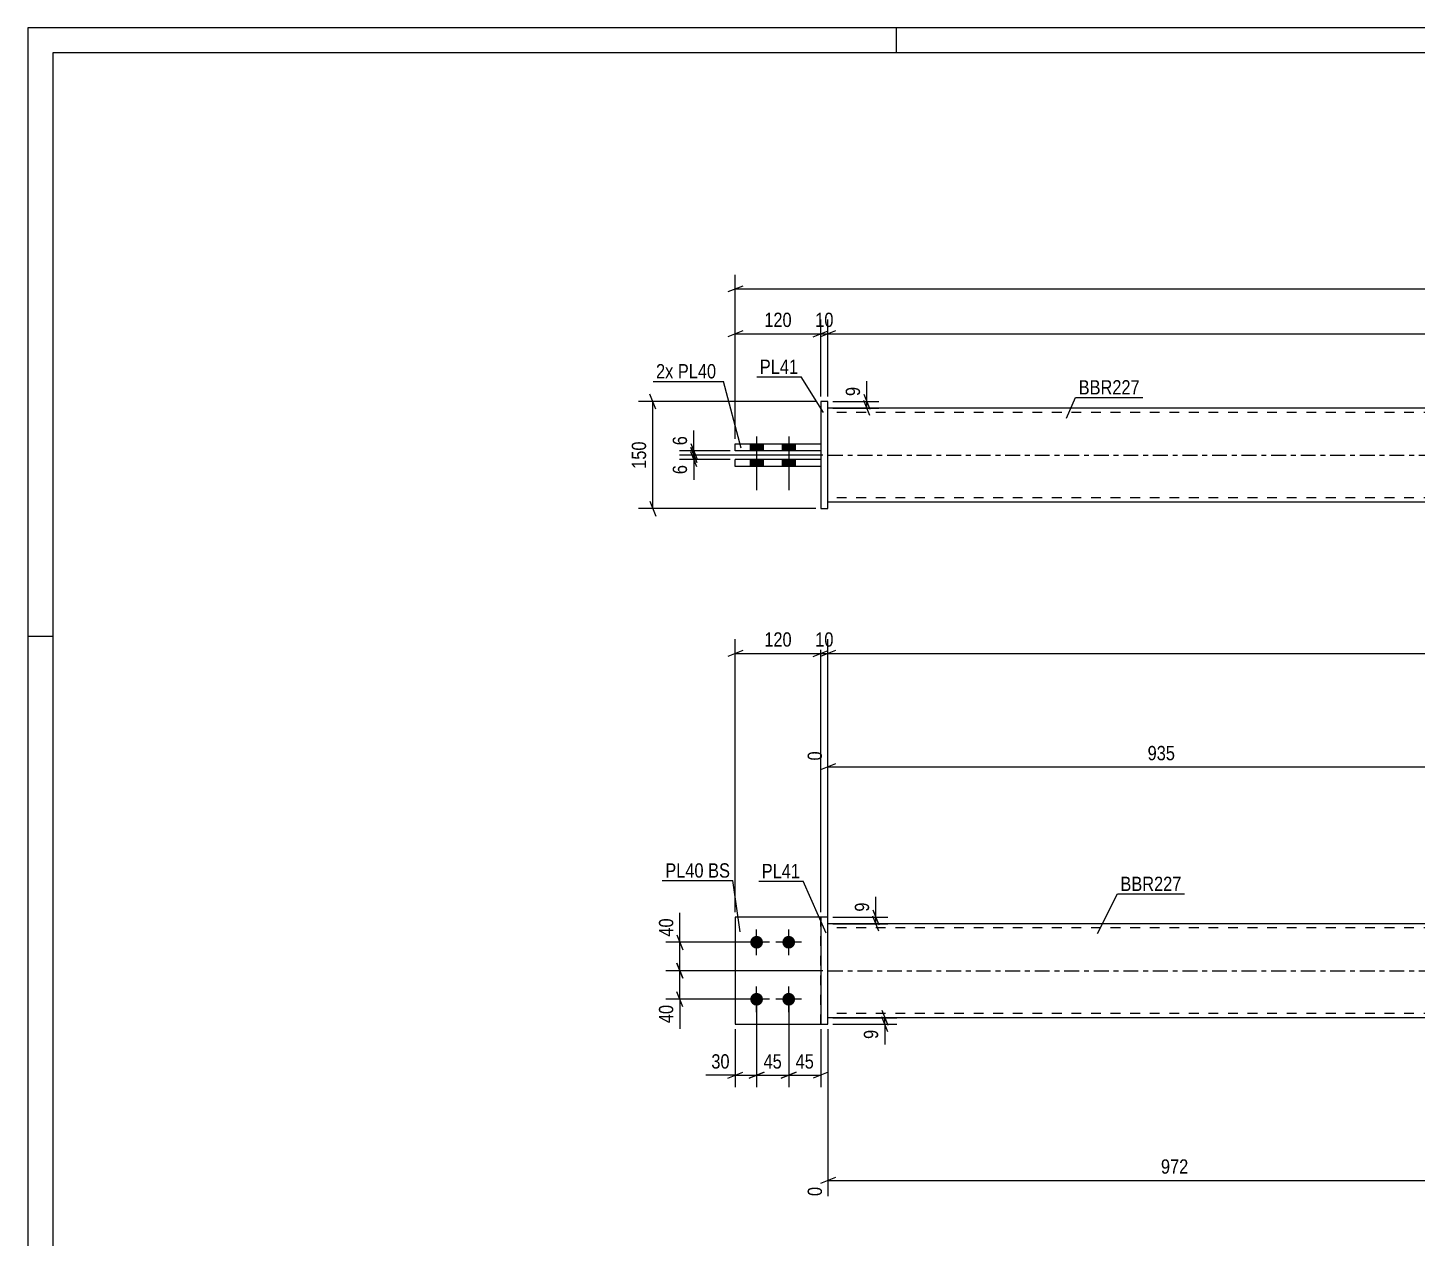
# Model space of a CAD drawing. Header units: millimetres. Extents: x 0 to 594, y 0 to 420.
# Drawn here: x 0 to 278.3, y 177.5 to 420 of the extents above; entities that cross this region are included whole.
import ezdxf

# ---------------------------------------------------------------- set-up
doc = ezdxf.new("R2010")
doc.units = ezdxf.units.MM
doc.linetypes.add('DXK_LINE_DOT2', pattern=[3.9198, 1.9599, -1.9599])
doc.linetypes.add('DXK_LINE_DOT3', pattern=[5.9187, 2.979, -0.9799, 0.9799, -0.9799])
doc.styles.add('Arial Narrow', font='ARIALN.TTF', dxfattribs={"height": 0.2})

# ---------------------------------------------------------------- blocks, each defined once
blk = doc.blocks.new('Unknown-585636947-1129')
at = {"color": 5, "linetype": 'Continuous'}
for p, q in [((594, 420), (0, 420)), ((0, 420), (0, 0)), ((174, 415), (174, 420)), ((589, 415), (5, 415)), ((5, 415), (5, 5)), ((5, 298), (0, 298))]:
    blk.add_line(p, q, dxfattribs=at)
blk = doc.blocks.new('Part-585636947-1951 - 1945')
at = {"linetype": 'Continuous'}
blk.add_hatch(color=2, dxfattribs=at).paths.add_polyline_path([(379.84, 240.49), (379.04, 241.89), (380.64, 241.89)])
at = {"color": 2, "linetype": 'Continuous'}
for p, q in [((422.7, 240.49), (160.28, 240.49)), ((379.84, 240.49), (379.04, 241.89)), ((379.04, 241.89), (380.64, 241.89)), ((380.64, 241.89), (379.84, 240.49)), ((422.7, 221.63), (160.28, 221.63))]:
    blk.add_line(p, q, dxfattribs=at)
at = {"color": 7, "linetype": 'DXK_LINE_DOT2'}
for p, q in [((160.28, 221.63), (160.28, 240.49)), ((422.7, 239.63), (160.28, 239.63)), ((293.68, 240.49), (293.68, 239.63)), ((319.45, 240.49), (319.45, 239.63)), ((422.7, 221.63), (422.7, 240.49)), ((422.7, 222.49), (160.28, 222.49)), ((298.78, 221.63), (298.78, 222.49)), ((324.55, 221.63), (324.55, 222.49))]:
    blk.add_line(p, q, dxfattribs=at)
at = {"color": 7, "linetype": 'DXK_LINE_DOT3'}
blk.add_line((160.28, 231.06), (422.7, 231.06), dxfattribs=at)
at = {"color": 2, "linetype": 'Continuous'}
blk.add_circle((379.84, 241.39), 1, dxfattribs=at)
blk = doc.blocks.new('Bolt-585636947-1960 - 1945')
at = {"linetype": 'Continuous'}
for points in [[(145.99, 235.49, -1), (145.99, 238.06, -1)], [(152.42, 235.49, -1), (152.42, 238.06, -1)], [(145.99, 224.06, -1), (145.99, 226.63, -1)], [(152.42, 224.06, -1), (152.42, 226.63, -1)]]:
    blk.add_hatch(color=1, dxfattribs=at).paths.add_polyline_path(points)
at = {"color": 1, "linetype": 'Continuous'}
for p, q in [((148.56, 236.77), (143.42, 236.77)), ((145.99, 234.2), (145.99, 239.34)), ((154.99, 236.77), (149.85, 236.77)), ((152.42, 234.2), (152.42, 239.34)), ((145.99, 222.77), (145.99, 227.91)), ((152.42, 222.77), (152.42, 227.91)), ((148.56, 225.34), (143.42, 225.34)), ((154.99, 225.34), (149.85, 225.34))]:
    blk.add_line(p, q, dxfattribs=at)
blk = doc.blocks.new('Part-585636947-1971 - 1945')
at = {"color": 2, "linetype": 'Continuous'}
for p, q in [((160.28, 241.77), (158.85, 241.77)), ((158.85, 241.77), (158.85, 220.34)), ((160.28, 220.34), (160.28, 241.77)), ((158.85, 220.34), (160.28, 220.34))]:
    blk.add_line(p, q, dxfattribs=at)
blk = doc.blocks.new('Part-585636947-1976 - 1945')
at = {"color": 7, "linetype": 'DXK_LINE_DOT2'}
for p, q in [((158.85, 241.77), (141.7, 241.77)), ((141.7, 241.77), (141.7, 220.34)), ((158.85, 220.34), (158.85, 241.77)), ((141.7, 220.34), (158.85, 220.34))]:
    blk.add_line(p, q, dxfattribs=at)
blk = doc.blocks.new('Part-585636947-1981 - 1945')
at = {"color": 2, "linetype": 'Continuous'}
for p, q in [((158.85, 241.77), (141.7, 241.77)), ((141.7, 241.77), (141.7, 220.34)), ((141.7, 220.34), (158.85, 220.34))]:
    blk.add_line(p, q, dxfattribs=at)
at = {"color": 7, "linetype": 'DXK_LINE_DOT2'}
blk.add_line((158.85, 220.34), (158.85, 241.77), dxfattribs=at)
blk = doc.blocks.new('Part-585636947-2420 - 2414')
at = {"color": 2, "linetype": 'Continuous'}
for p, q in [((158.85, 333.51), (141.7, 333.51)), ((141.7, 332.09), (141.7, 333.51)), ((158.85, 332.09), (141.7, 332.09)), ((158.85, 333.51), (158.85, 332.09))]:
    blk.add_line(p, q, dxfattribs=at)
blk = doc.blocks.new('Part-585636947-2437 - 2414')
at = {"linetype": 'Continuous'}
blk.add_hatch(color=2, dxfattribs=at).paths.add_polyline_path([(379.84, 334.37), (379.04, 335.77), (380.64, 335.77)])
at = {"color": 2, "linetype": 'Continuous'}
for p, q in [((422.7, 343.8), (160.28, 343.8)), ((293.68, 335.37), (293.68, 335.23)), ((319.45, 335.37), (293.68, 335.37)), ((298.78, 335.23), (298.78, 335.37)), ((319.45, 333.37), (319.45, 335.37)), ((379.84, 334.37), (379.04, 335.77)), ((379.04, 335.77), (380.64, 335.77)), ((380.64, 335.77), (379.84, 334.37)), ((293.68, 333.37), (293.68, 333.51)), ((293.68, 333.37), (319.45, 333.37)), ((298.78, 333.51), (298.78, 333.37)), ((422.7, 324.94), (160.28, 324.94))]:
    blk.add_line(p, q, dxfattribs=at)
at = {"color": 7, "linetype": 'DXK_LINE_DOT2'}
for p, q in [((160.28, 324.94), (160.28, 343.8)), ((422.7, 342.94), (160.28, 342.94)), ((422.7, 324.94), (422.7, 343.8)), ((293.68, 333.51), (293.68, 335.37)), ((298.78, 333.37), (298.78, 335.23)), ((319.45, 335.37), (324.55, 335.37)), ((324.55, 335.37), (324.55, 333.37)), ((324.55, 333.37), (319.45, 333.37)), ((422.7, 325.8), (160.28, 325.8))]:
    blk.add_line(p, q, dxfattribs=at)
at = {"color": 7, "linetype": 'DXK_LINE_DOT3'}
blk.add_line((160.28, 334.37), (422.7, 334.37), dxfattribs=at)
at = {"color": 2, "linetype": 'Continuous'}
blk.add_circle((379.84, 335.27), 1, dxfattribs=at)
blk = doc.blocks.new('Part-585636947-2452 - 2414')
at = {"color": 2, "linetype": 'Continuous'}
for p, q in [((141.7, 336.66), (158.85, 336.66)), ((141.7, 335.23), (141.7, 336.66)), ((158.85, 335.23), (141.7, 335.23)), ((158.85, 336.66), (158.85, 335.23))]:
    blk.add_line(p, q, dxfattribs=at)
blk = doc.blocks.new('Part-585636947-2457 - 2414')
at = {"color": 2, "linetype": 'Continuous'}
for p, q in [((160.28, 345.09), (158.85, 345.09)), ((158.85, 345.09), (158.85, 323.66)), ((160.28, 323.66), (160.28, 345.09)), ((158.85, 323.66), (160.28, 323.66))]:
    blk.add_line(p, q, dxfattribs=at)
blk = doc.blocks.new('Bolt-585636947-2463 - 2414')
at = {"linetype": 'Continuous'}
for points in [[(144.7, 335.23), (147.28, 335.23), (147.28, 336.66), (144.7, 336.66)], [(144.7, 335.23), (147.28, 335.23), (147.28, 336.66), (144.7, 336.66)], [(151.13, 335.23), (153.7, 335.23), (153.7, 336.66), (151.13, 336.66)], [(151.13, 335.23), (153.7, 335.23), (153.7, 336.66), (151.13, 336.66)], [(144.7, 332.08), (147.28, 332.08), (147.28, 333.51), (144.7, 333.51)], [(144.7, 332.08), (147.28, 332.08), (147.28, 333.51), (144.7, 333.51)], [(151.13, 332.08), (153.7, 332.08), (153.7, 333.51), (151.13, 333.51)], [(151.13, 332.08), (153.7, 332.08), (153.7, 333.51), (151.13, 333.51)]]:
    blk.add_hatch(color=1, dxfattribs=at).paths.add_polyline_path(points)
at = {"color": 1, "linetype": 'Continuous'}
for p, q in [((145.99, 338.09), (145.99, 327.37)), ((145.99, 338.09), (145.99, 327.37)), ((152.42, 338.09), (152.42, 327.37)), ((152.42, 338.09), (152.42, 327.37)), ((144.7, 336.66), (144.7, 335.23)), ((144.7, 336.66), (144.7, 335.23)), ((147.28, 336.66), (147.28, 335.23)), ((147.28, 336.66), (147.28, 335.23)), ((151.13, 336.66), (151.13, 335.23)), ((151.13, 336.66), (151.13, 335.23)), ((153.7, 336.66), (153.7, 335.23)), ((153.7, 336.66), (153.7, 335.23)), ((144.7, 333.51), (144.7, 332.08)), ((144.7, 333.51), (144.7, 332.08)), ((147.28, 333.51), (147.28, 332.08)), ((147.28, 333.51), (147.28, 332.08)), ((151.13, 333.51), (151.13, 332.08)), ((151.13, 333.51), (151.13, 332.08)), ((153.7, 333.51), (153.7, 332.08)), ((153.7, 333.51), (153.7, 332.08))]:
    blk.add_line(p, q, dxfattribs=at)
blk = doc.blocks.new('StraightDimension-585636947-2935 - 1945')
at = {"color": 7, "linetype": 'Continuous'}
for p, q in [((299.16, 220.63), (299.16, 182.27)), ((160.28, 219.34), (160.28, 185.92)), ((161.78, 189.65), (158.78, 188.45)), ((297.66, 188.45), (300.66, 189.65)), ((160.28, 189.05), (299.16, 189.05))]:
    blk.add_line(p, q, dxfattribs=at)
at = {"color": 0}
blk.add_wipeout([(233.06, 189.8), (233.06, 194), (226.38, 194), (226.38, 189.8)], dxfattribs=at)
at = {"color": 0, "linetype": 'Continuous'}
for points in [[(159.68, 188.35), (155.48, 188.35), (155.48, 185.32), (159.68, 185.32)], [(298.56, 188.35), (294.36, 188.35), (294.36, 181.67), (298.56, 181.67)]]:
    blk.add_wipeout(points, dxfattribs=at)
at = {"color": 3, "style": 'Arial Narrow'}
blk.add_text('972', height=2.863, dxfattribs=at).set_placement((226.98, 190.4))
at = {"color": 3, "linetype": 'Continuous', "style": 'Arial Narrow'}
for s, height, p in [('0', 2.86, (159.08, 185.92)), ('972', 2.863, (297.96, 182.27))]:
    blk.add_text(s, height=height, rotation=90.0002, dxfattribs=at).set_placement(p)
blk = doc.blocks.new('StraightDimension-585636947-2142 - 1945')
at = {"color": 7, "linetype": 'Continuous'}
for p, q in [((171.08, 223.13), (172.28, 220.13)), ((161.28, 221.63), (174.08, 221.63)), ((161.28, 220.34), (174.08, 220.34)), ((172.28, 218.84), (171.08, 221.84)), ((171.68, 220.34), (171.68, 221.63))]:
    blk.add_line(p, q, dxfattribs=at)
at = {"color": 0}
blk.add_wipeout([(170.93, 219.82), (166.73, 219.82), (166.73, 216.79), (170.93, 216.79)], dxfattribs=at)
at = {"color": 7, "linetype": 'Continuous'}
blk.add_line((171.68, 220.34), (171.68, 216.26), dxfattribs=at)
blk.add_line((171.68, 220.34), (171.68, 216.26), dxfattribs=at)
at = {"color": 3, "style": 'Arial Narrow'}
blk.add_text('9', height=2.86, rotation=90.0002, dxfattribs=at).set_placement((170.33, 217.39))
blk = doc.blocks.new('StraightDimension-585636947-2078 - 1945')
at = {"color": 7, "linetype": 'Continuous'}
for p, q in [((145.99, 224.34), (145.99, 207.71)), ((141.7, 219.34), (141.7, 207.71)), ((140.2, 209.51), (143.2, 210.71)), ((141.7, 210.11), (145.99, 210.11)), ((147.49, 210.71), (144.49, 209.51))]:
    blk.add_line(p, q, dxfattribs=at)
at = {"color": 0}
blk.add_wipeout([(141.18, 210.86), (141.18, 215.06), (136.32, 215.06), (136.32, 210.86)], dxfattribs=at)
at = {"color": 7, "linetype": 'Continuous'}
blk.add_line((141.7, 210.11), (135.8, 210.11), dxfattribs=at)
blk.add_line((141.7, 210.11), (135.8, 210.11), dxfattribs=at)
at = {"color": 3, "style": 'Arial Narrow'}
blk.add_text('30', height=2.863, dxfattribs=at).set_placement((136.92, 211.46))
blk = doc.blocks.new('StraightDimension-585636947-2801 - 1945')
at = {"color": 7, "linetype": 'Continuous'}
for p, q in [((293.82, 241.49), (293.82, 283.17)), ((160.28, 241.49), (160.28, 275.02)), ((161.78, 272.49), (158.78, 271.29)), ((160.28, 271.89), (293.82, 271.89)), ((292.32, 271.29), (295.32, 272.49))]:
    blk.add_line(p, q, dxfattribs=at)
at = {"color": 0, "linetype": 'Continuous'}
for points in [[(293.22, 283.77), (289.02, 283.77), (289.02, 277.09), (293.22, 277.09)], [(159.68, 275.62), (155.48, 275.62), (155.48, 272.59), (159.68, 272.59)]]:
    blk.add_wipeout(points, dxfattribs=at)
at = {"color": 0}
blk.add_wipeout([(230.39, 272.64), (230.39, 276.84), (223.71, 276.84), (223.71, 272.64)], dxfattribs=at)
at = {"color": 3, "linetype": 'Continuous', "style": 'Arial Narrow'}
for s, height, p in [('935', 2.863, (292.62, 277.69)), ('0', 2.86, (159.08, 273.19))]:
    blk.add_text(s, height=height, rotation=90.0002, dxfattribs=at).set_placement(p)
at = {"color": 3, "style": 'Arial Narrow'}
blk.add_text('935', height=2.863, dxfattribs=at).set_placement((224.31, 273.24))
blk = doc.blocks.new('StraightDimension-585636947-2175 - 1945')
at = {"color": 7, "linetype": 'Continuous'}
for p, q in [((144.99, 236.77), (127.79, 236.77)), ((130.04, 238.27), (131.24, 235.27)), ((130.64, 231.06), (130.64, 236.77)), ((159.28, 231.06), (127.79, 231.06)), ((131.24, 229.56), (130.04, 232.56))]:
    blk.add_line(p, q, dxfattribs=at)
at = {"color": 0}
blk.add_wipeout([(129.89, 242.15), (125.69, 242.15), (125.69, 237.3), (129.89, 237.3)], dxfattribs=at)
at = {"color": 7, "linetype": 'Continuous'}
blk.add_line((130.64, 236.77), (130.64, 242.68), dxfattribs=at)
blk.add_line((130.64, 236.77), (130.64, 242.68), dxfattribs=at)
at = {"color": 3, "style": 'Arial Narrow'}
blk.add_text('40', height=2.863, rotation=90.0002, dxfattribs=at).set_placement((129.29, 237.9))
blk = doc.blocks.new('StraightDimension-585636947-2058 - 1945')
at = {"color": 7, "linetype": 'Continuous'}
for p, q in [((152.42, 224.34), (152.42, 207.71)), ((158.85, 219.34), (158.85, 207.71)), ((150.92, 209.51), (153.92, 210.71)), ((152.42, 210.11), (158.85, 210.11)), ((160.35, 210.71), (157.35, 209.51))]:
    blk.add_line(p, q, dxfattribs=at)
at = {"color": 0}
blk.add_wipeout([(158.06, 210.86), (158.06, 215.06), (153.21, 215.06), (153.21, 210.86)], dxfattribs=at)
at = {"color": 3, "style": 'Arial Narrow'}
blk.add_text('45', height=2.863, dxfattribs=at).set_placement((153.81, 211.46))
blk = doc.blocks.new('StraightDimension-585636947-2312 - 1945')
at = {"color": 7, "linetype": 'Continuous'}
for p, q in [((143.2, 295.25), (140.2, 294.05)), ((141.7, 242.77), (141.7, 297.5)), ((157.35, 294.05), (160.35, 295.25)), ((158.85, 242.77), (158.85, 297.5)), ((141.7, 294.65), (158.85, 294.65))]:
    blk.add_line(p, q, dxfattribs=at)
at = {"color": 0}
blk.add_wipeout([(153.62, 295.4), (153.62, 299.6), (146.93, 299.6), (146.93, 295.4)], dxfattribs=at)
at = {"color": 3, "style": 'Arial Narrow'}
blk.add_text('120', height=2.863, dxfattribs=at).set_placement((147.53, 296))
blk = doc.blocks.new('StraightDimension-585636947-2071 - 1945')
at = {"color": 7, "linetype": 'Continuous'}
for p, q in [((145.99, 224.34), (145.99, 207.71)), ((152.42, 224.34), (152.42, 207.71)), ((144.49, 209.51), (147.49, 210.71)), ((145.99, 210.11), (152.42, 210.11)), ((153.92, 210.71), (150.92, 209.51))]:
    blk.add_line(p, q, dxfattribs=at)
at = {"color": 0}
blk.add_wipeout([(151.63, 210.86), (151.63, 215.06), (146.78, 215.06), (146.78, 210.86)], dxfattribs=at)
at = {"color": 3, "style": 'Arial Narrow'}
blk.add_text('45', height=2.863, dxfattribs=at).set_placement((147.38, 211.46))
blk = doc.blocks.new('StraightDimension-585636947-2151 - 1945')
at = {"color": 7, "linetype": 'Continuous'}
for p, q in [((169.27, 243.27), (170.47, 240.27)), ((161.28, 241.77), (172.27, 241.77)), ((161.28, 240.49), (172.27, 240.49)), ((170.47, 238.99), (169.27, 241.99)), ((169.87, 240.49), (169.87, 241.77))]:
    blk.add_line(p, q, dxfattribs=at)
at = {"color": 0}
blk.add_wipeout([(169.12, 245.32), (164.92, 245.32), (164.92, 242.3), (169.12, 242.3)], dxfattribs=at)
at = {"color": 7, "linetype": 'Continuous'}
blk.add_line((169.87, 241.77), (169.87, 245.85), dxfattribs=at)
blk.add_line((169.87, 241.77), (169.87, 245.85), dxfattribs=at)
at = {"color": 3, "style": 'Arial Narrow'}
blk.add_text('9', height=2.86, rotation=90.0002, dxfattribs=at).set_placement((168.52, 242.9))
blk = doc.blocks.new('StraightDimension-585636947-2160 - 1945')
at = {"color": 7, "linetype": 'Continuous'}
for p, q in [((159.28, 231.06), (127.79, 231.06)), ((130.04, 232.56), (131.24, 229.56)), ((130.64, 225.34), (130.64, 231.06)), ((131.24, 223.84), (130.04, 226.84)), ((144.99, 225.34), (127.79, 225.34))]:
    blk.add_line(p, q, dxfattribs=at)
at = {"color": 0}
blk.add_wipeout([(129.89, 224.82), (125.69, 224.82), (125.69, 219.96), (129.89, 219.96)], dxfattribs=at)
at = {"color": 7, "linetype": 'Continuous'}
blk.add_line((130.64, 225.34), (130.64, 219.44), dxfattribs=at)
blk.add_line((130.64, 225.34), (130.64, 219.44), dxfattribs=at)
at = {"color": 3, "style": 'Arial Narrow'}
blk.add_text('40', height=2.863, rotation=90.0002, dxfattribs=at).set_placement((129.29, 220.56))
blk = doc.blocks.new('StraightDimension-585636947-2334 - 1945')
at = {"color": 7, "linetype": 'Continuous'}
for p, q in [((157.35, 294.05), (160.35, 295.25)), ((161.78, 295.25), (158.78, 294.05)), ((158.85, 242.77), (158.85, 297.5)), ((160.28, 242.77), (160.28, 297.5)), ((158.85, 294.65), (160.28, 294.65))]:
    blk.add_line(p, q, dxfattribs=at)
at = {"color": 0}
blk.add_wipeout([(161.99, 295.4), (161.99, 299.6), (157.13, 299.6), (157.13, 295.4)], dxfattribs=at)
at = {"color": 3, "style": 'Arial Narrow'}
blk.add_text('10', height=2.863, dxfattribs=at).set_placement((157.73, 296))
blk = doc.blocks.new('StraightDimension-585636947-2351 - 1945')
at = {"color": 7, "linetype": 'Continuous'}
for p, q in [((161.78, 295.25), (158.78, 294.05)), ((160.28, 242.77), (160.28, 297.5)), ((421.2, 294.05), (424.2, 295.25)), ((422.7, 242.77), (422.7, 297.5)), ((160.28, 294.65), (422.7, 294.65))]:
    blk.add_line(p, q, dxfattribs=at)
at = {"color": 0}
blk.add_wipeout([(295.74, 295.4), (295.74, 299.6), (287.23, 299.6), (287.23, 295.4)], dxfattribs=at)
at = {"color": 3, "style": 'Arial Narrow'}
blk.add_text('1837', height=2.863, dxfattribs=at).set_placement((287.83, 296))
blk = doc.blocks.new('StraightDimension-585636947-2621 - 2414')
at = {"color": 7, "linetype": 'Continuous'}
for p, q in [((167.45, 346.59), (168.65, 343.59)), ((168.65, 342.3), (167.45, 345.3)), ((161.28, 345.09), (170.45, 345.09)), ((161.28, 343.8), (170.45, 343.8)), ((168.05, 343.8), (168.05, 345.09))]:
    blk.add_line(p, q, dxfattribs=at)
at = {"color": 0}
blk.add_wipeout([(167.3, 348.64), (163.1, 348.64), (163.1, 345.61), (167.3, 345.61)], dxfattribs=at)
at = {"color": 7, "linetype": 'Continuous'}
blk.add_line((168.05, 345.09), (168.05, 349.16), dxfattribs=at)
blk.add_line((168.05, 345.09), (168.05, 349.16), dxfattribs=at)
at = {"color": 3, "style": 'Arial Narrow'}
blk.add_text('9', height=2.86, rotation=90.0002, dxfattribs=at).set_placement((166.7, 346.21))
blk = doc.blocks.new('StraightDimension-585636947-2540 - 2414')
at = {"color": 7, "linetype": 'Continuous'}
for p, q in [((157.35, 358.1), (160.35, 359.3)), ((161.78, 359.3), (158.78, 358.1)), ((158.85, 346.09), (158.85, 361.55)), ((160.28, 346.09), (160.28, 361.55)), ((158.85, 358.7), (160.28, 358.7))]:
    blk.add_line(p, q, dxfattribs=at)
at = {"color": 0}
blk.add_wipeout([(161.99, 359.45), (161.99, 363.65), (157.13, 363.65), (157.13, 359.45)], dxfattribs=at)
at = {"color": 3, "style": 'Arial Narrow'}
blk.add_text('10', height=2.863, dxfattribs=at).set_placement((157.73, 360.05))
blk = doc.blocks.new('StraightDimension-585636947-2476 - 2414')
at = {"color": 7, "linetype": 'Continuous'}
for p, q in [((159.28, 334.37), (130.55, 334.37)), ((132.8, 335.87), (134, 332.87)), ((134, 332.01), (132.8, 335.01)), ((133.4, 333.51), (133.4, 334.37)), ((140.7, 333.51), (130.55, 333.51))]:
    blk.add_line(p, q, dxfattribs=at)
at = {"color": 0}
blk.add_wipeout([(132.65, 332.99), (128.45, 332.99), (128.45, 329.96), (132.65, 329.96)], dxfattribs=at)
at = {"color": 7, "linetype": 'Continuous'}
blk.add_line((133.4, 333.51), (133.4, 329.44), dxfattribs=at)
blk.add_line((133.4, 333.51), (133.4, 329.44), dxfattribs=at)
at = {"color": 3, "style": 'Arial Narrow'}
blk.add_text('6', height=2.86, rotation=90.0002, dxfattribs=at).set_placement((132.05, 330.56))
blk = doc.blocks.new('StraightDimension-585636947-2492 - 2414')
at = {"color": 7, "linetype": 'Continuous'}
for p, q in [((140.7, 335.23), (130.55, 335.23)), ((159.28, 334.37), (130.55, 334.37)), ((132.8, 336.73), (134, 333.73)), ((134, 332.87), (132.8, 335.87)), ((133.4, 334.37), (133.4, 335.23))]:
    blk.add_line(p, q, dxfattribs=at)
at = {"color": 0}
blk.add_wipeout([(132.65, 338.78), (128.45, 338.78), (128.45, 335.75), (132.65, 335.75)], dxfattribs=at)
at = {"color": 7, "linetype": 'Continuous'}
blk.add_line((133.4, 335.23), (133.4, 339.31), dxfattribs=at)
blk.add_line((133.4, 335.23), (133.4, 339.31), dxfattribs=at)
at = {"color": 3, "style": 'Arial Narrow'}
blk.add_text('6', height=2.86, rotation=90.0002, dxfattribs=at).set_placement((132.05, 336.35))
blk = doc.blocks.new('StraightDimension-585636947-2509 - 2414')
at = {"color": 7, "linetype": 'Continuous'}
for p, q in [((125.8, 343.59), (124.6, 346.59)), ((157.85, 345.09), (122.35, 345.09)), ((125.2, 323.66), (125.2, 345.09)), ((157.85, 323.66), (122.35, 323.66)), ((124.6, 325.16), (125.8, 322.16))]:
    blk.add_line(p, q, dxfattribs=at)
at = {"color": 0}
blk.add_wipeout([(124.45, 337.71), (120.25, 337.71), (120.25, 331.03), (124.45, 331.03)], dxfattribs=at)
at = {"color": 3, "style": 'Arial Narrow'}
blk.add_text('150', height=2.863, rotation=90.0002, dxfattribs=at).set_placement((123.85, 331.63))
blk = doc.blocks.new('StraightDimension-585636947-2529 - 2414')
at = {"color": 7, "linetype": 'Continuous'}
for p, q in [((141.7, 337.66), (141.7, 370.51)), ((143.2, 368.26), (140.2, 367.06)), ((141.7, 367.66), (441.27, 367.66))]:
    blk.add_line(p, q, dxfattribs=at)
blk = doc.blocks.new('StraightDimension-585636947-2550 - 2414')
at = {"color": 7, "linetype": 'Continuous'}
for p, q in [((143.2, 359.3), (140.2, 358.1)), ((141.7, 337.66), (141.7, 361.55)), ((157.35, 358.1), (160.35, 359.3)), ((158.85, 346.09), (158.85, 361.55)), ((141.7, 358.7), (158.85, 358.7))]:
    blk.add_line(p, q, dxfattribs=at)
at = {"color": 0}
blk.add_wipeout([(153.62, 359.45), (153.62, 363.65), (146.93, 363.65), (146.93, 359.45)], dxfattribs=at)
at = {"color": 3, "style": 'Arial Narrow'}
blk.add_text('120', height=2.863, dxfattribs=at).set_placement((147.53, 360.05))
blk = doc.blocks.new('StraightDimension-585636947-2560 - 2414')
at = {"color": 7, "linetype": 'Continuous'}
for p, q in [((161.78, 359.3), (158.78, 358.1)), ((160.28, 346.09), (160.28, 361.55)), ((421.2, 358.1), (424.2, 359.3)), ((422.7, 346.09), (422.7, 361.55)), ((160.28, 358.7), (422.7, 358.7))]:
    blk.add_line(p, q, dxfattribs=at)
at = {"color": 0}
blk.add_wipeout([(295.74, 359.45), (295.74, 363.65), (287.23, 363.65), (287.23, 359.45)], dxfattribs=at)
at = {"color": 3, "style": 'Arial Narrow'}
blk.add_text('1837', height=2.863, dxfattribs=at).set_placement((287.83, 360.05))
blk = doc.blocks.new('Mark-585636947-1947 - 1945')
at = {"color": 0}
blk.add_wipeout([(231.1, 247.04), (231.1, 250.04), (218.86, 250.04), (218.86, 247.04)], dxfattribs=at)
blk.add_wipeout([(231.1, 247.04), (231.1, 250.04), (218.86, 250.04), (218.86, 247.04)], dxfattribs=at)
at = {"color": 30, "linetype": 'Continuous'}
for p, q in [((214.27, 238.54), (218.26, 246.44)), ((218.26, 246.44), (231.7, 246.44))]:
    blk.add_line(p, q, dxfattribs=at)
at = {"color": 3, "style": 'Arial Narrow'}
blk.add_text('BBR227', height=2.863, dxfattribs=at).set_placement((218.86, 247.04))
blk = doc.blocks.new('MarkSet-585636947-2405 - 1945')
at = {"color": 0}
blk.add_wipeout([(135.38, 249.72), (135.38, 252.72), (127.7, 252.72), (127.7, 249.72)], dxfattribs=at)
blk.add_wipeout([(135.38, 249.72), (135.38, 252.72), (127.7, 252.72), (127.7, 249.72)], dxfattribs=at)
blk.add_wipeout([(140.66, 249.72), (140.66, 252.72), (136.28, 252.72), (136.28, 249.72)], dxfattribs=at)
blk.add_wipeout([(140.66, 249.72), (140.66, 252.72), (136.28, 252.72), (136.28, 249.72)], dxfattribs=at)
at = {"color": 30, "linetype": 'Continuous'}
for p in [(127.1, 249.12), (142.71, 238.85)]:
    blk.add_line(p, (141.26, 249.12), dxfattribs=at)
at = {"color": 3, "style": 'Arial Narrow'}
for s, p in [('PL40', (127.7, 249.72)), ('BS', (136.28, 249.72))]:
    blk.add_text(s, height=2.863, dxfattribs=at).set_placement(p)
blk = doc.blocks.new('Mark-585636947-1967 - 1945')
at = {"color": 0}
blk.add_wipeout([(154.7, 249.6), (154.7, 252.6), (147.02, 252.6), (147.02, 249.6)], dxfattribs=at)
blk.add_wipeout([(154.7, 249.6), (154.7, 252.6), (147.02, 252.6), (147.02, 249.6)], dxfattribs=at)
at = {"color": 30, "linetype": 'Continuous'}
for p in [(146.42, 249), (159.92, 238.56)]:
    blk.add_line(p, (155.3, 249), dxfattribs=at)
at = {"color": 3, "style": 'Arial Narrow'}
blk.add_text('PL41', height=2.863, dxfattribs=at).set_placement((147.02, 249.6))
blk = doc.blocks.new('Mark-585636947-2433 - 2414')
at = {"color": 0}
blk.add_wipeout([(222.75, 346.53), (222.75, 349.53), (210.5, 349.53), (210.5, 346.53)], dxfattribs=at)
blk.add_wipeout([(222.75, 346.53), (222.75, 349.53), (210.5, 349.53), (210.5, 346.53)], dxfattribs=at)
at = {"color": 30, "linetype": 'Continuous'}
for p, q in [((208.07, 341.75), (209.9, 345.93)), ((209.9, 345.93), (223.35, 345.93))]:
    blk.add_line(p, q, dxfattribs=at)
at = {"color": 3, "style": 'Arial Narrow'}
blk.add_text('BBR227', height=2.863, dxfattribs=at).set_placement((210.5, 346.53))
blk = doc.blocks.new('Mark-585636947-2453 - 2414')
at = {"color": 0}
blk.add_wipeout([(154.31, 350.65), (154.31, 353.65), (146.63, 353.65), (146.63, 350.65)], dxfattribs=at)
blk.add_wipeout([(154.31, 350.65), (154.31, 353.65), (146.63, 353.65), (146.63, 350.65)], dxfattribs=at)
at = {"color": 30, "linetype": 'Continuous'}
for p in [(146.03, 350.05), (159.39, 342.9)]:
    blk.add_line(p, (154.91, 350.05), dxfattribs=at)
at = {"color": 3, "style": 'Arial Narrow'}
blk.add_text('PL41', height=2.863, dxfattribs=at).set_placement((146.63, 350.65))
blk = doc.blocks.new('MarkSet-585636947-2659 - 2414')
at = {"color": 30, "linetype": 'Continuous'}
blk.add_line((142.92, 335.77), (139.39, 349.15), dxfattribs=at)
at = {"color": 0}
blk.add_wipeout([(129.31, 349.75), (129.31, 352.75), (125.84, 352.75), (125.84, 349.75)], dxfattribs=at)
blk.add_wipeout([(129.31, 349.75), (129.31, 352.75), (125.84, 352.75), (125.84, 349.75)], dxfattribs=at)
blk.add_wipeout([(137.89, 349.75), (137.89, 352.75), (130.21, 352.75), (130.21, 349.75)], dxfattribs=at)
blk.add_wipeout([(137.89, 349.75), (137.89, 352.75), (130.21, 352.75), (130.21, 349.75)], dxfattribs=at)
at = {"color": 30, "linetype": 'Continuous'}
blk.add_line((125.24, 349.15), (139.39, 349.15), dxfattribs=at)
at = {"color": 3, "style": 'Arial Narrow'}
for s, p in [('2x', (125.84, 349.75)), ('PL40', (130.21, 349.75))]:
    blk.add_text(s, height=2.863, dxfattribs=at).set_placement(p)

msp = doc.modelspace()

# ---------------------------------------------------------------- block references
for name in ['Unknown-585636947-1129', 'Part-585636947-2457 - 2414', 'Part-585636947-2437 - 2414', 'Bolt-585636947-2463 - 2414', 'Part-585636947-2452 - 2414', 'Part-585636947-2420 - 2414', 'Part-585636947-1951 - 1945', 'Part-585636947-1976 - 1945', 'Part-585636947-1981 - 1945', 'Part-585636947-1971 - 1945', 'Bolt-585636947-1960 - 1945']:
    msp.add_blockref(name, (0, 0))

# ---------------------------------------------------------------- next in the draw order: block references
for name in ['StraightDimension-585636947-2621 - 2414', 'StraightDimension-585636947-2476 - 2414', 'StraightDimension-585636947-2801 - 1945', 'StraightDimension-585636947-2078 - 1945', 'StraightDimension-585636947-2935 - 1945']:
    msp.add_blockref(name, (0, 0))

# ---------------------------------------------------------------- next in the draw order: block references
for name in ['StraightDimension-585636947-2540 - 2414', 'StraightDimension-585636947-2492 - 2414', 'StraightDimension-585636947-2175 - 1945', 'StraightDimension-585636947-2142 - 1945']:
    msp.add_blockref(name, (0, 0))

# ---------------------------------------------------------------- next in the draw order: block references
for name in ['StraightDimension-585636947-2509 - 2414', 'StraightDimension-585636947-2312 - 1945', 'StraightDimension-585636947-2058 - 1945']:
    msp.add_blockref(name, (0, 0))

# ---------------------------------------------------------------- next in the draw order: block references
for name in ['StraightDimension-585636947-2529 - 2414', 'MarkSet-585636947-2405 - 1945', 'StraightDimension-585636947-2151 - 1945', 'StraightDimension-585636947-2071 - 1945']:
    msp.add_blockref(name, (0, 0))

# ---------------------------------------------------------------- next in the draw order: block references
for name in ['StraightDimension-585636947-2550 - 2414', 'StraightDimension-585636947-2334 - 1945', 'StraightDimension-585636947-2160 - 1945']:
    msp.add_blockref(name, (0, 0))

# ---------------------------------------------------------------- next in the draw order: block references
for name in ['StraightDimension-585636947-2560 - 2414', 'MarkSet-585636947-2659 - 2414', 'StraightDimension-585636947-2351 - 1945']:
    msp.add_blockref(name, (0, 0))

# ---------------------------------------------------------------- next in the draw order: block references
for name in ['Mark-585636947-2453 - 2414', 'Mark-585636947-2433 - 2414', 'Mark-585636947-1967 - 1945', 'Mark-585636947-1947 - 1945']:
    msp.add_blockref(name, (0, 0))

doc.saveas('drawing.dxf')
